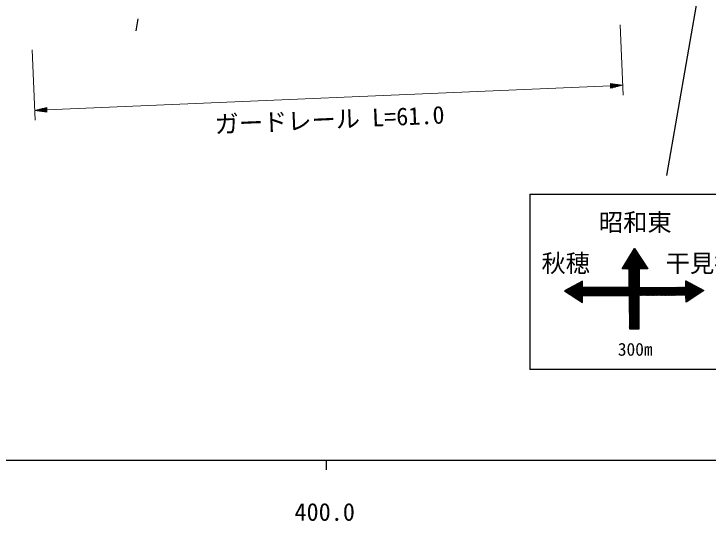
# Model space of a CAD drawing. Units: millimetres, scale not verified. Extents: x 40000 to 680000, y 20000 to 380000.
# Drawn here: x 435787 to 507386, y 198715 to 250981 of the extents above; entities that cross this region are included whole.
import ezdxf
from ezdxf.enums import TextEntityAlignment as Align

# ---------------------------------------------------------------- set-up
doc = ezdxf.new("R2010")
doc.units = ezdxf.units.MM
doc.header["$LTSCALE"] = 1000
for name, color, linetype, lineweight in [('M-BGD', 7, 'Continuous', 25), ('M-STR-HTXT', 7, 'Continuous', 13), ('M-STR-STRC', 7, 'Continuous', 25), ('M-TTL-BAND', 7, 'Continuous', 25)]:
    doc.layers.add(name, color=color, linetype=linetype, lineweight=lineweight)
doc.styles.add('ＭＳ ゴシック', font='')
doc.styles.get('ＭＳ ゴシック').set_extended_font_data('MS Gothic')

msp = doc.modelspace()

# ---------------------------------------------------------------- linework, layer by layer
at = {"layer": 'M-BGD'}
msp.add_line((448579, 250488), (448362, 249230), dxfattribs=at)
at = {"layer": 'M-STR-HTXT'}
for p, q in [((498301, 249847), (498609, 242621)), ((437665, 247264), (437973, 240038)), ((439180, 241090), (497317, 243567)), ((498566, 243620), (497307, 243817)), ((497307, 243817), (497328, 243317)), ((497558, 243778), (497309, 243767)), ((497311, 243717), (497810, 243738)), ((498062, 243699), (497313, 243667)), ((497315, 243617), (498314, 243660)), ((498566, 243620), (497317, 243567)), ((497319, 243517), (498318, 243560)), ((498071, 243499), (497321, 243467)), ((497324, 243417), (497823, 243438)), ((498566, 243620), (497328, 243317)), ((497575, 243378), (497326, 243367)), ((437931, 241037), (439169, 241340)), ((438921, 241279), (439171, 241290)), ((439190, 240840), (439169, 241340)), ((437931, 241037), (439180, 241090)), ((437931, 241037), (439190, 240840)), ((439177, 241140), (438178, 241098)), ((439182, 241040), (438183, 240998)), ((438426, 241158), (439175, 241190)), ((438435, 240958), (439184, 240990)), ((439173, 241240), (438674, 241219)), ((439186, 240940), (438686, 240919)), ((438938, 240880), (439188, 240890))]:
    msp.add_line(p, q, dxfattribs=at)
at = {"layer": 'M-STR-STRC'}
for p, q in [((511500, 282750), (503104, 234314)), ((488982, 232389), (488982, 214322)), ((498560, 224747), (500134, 226308)), ((498766, 225088), (500080, 226391)), ((498973, 225429), (500026, 226474)), ((499179, 225770), (499972, 226557)), ((499386, 226111), (499919, 226640)), ((501076, 224708), (499499, 226298)), ((501097, 224824), (499550, 226383)), ((499592, 226452), (499865, 226722)), ((500839, 225221), (499602, 226468)), ((500581, 225619), (499654, 226554)), ((500323, 226016), (499705, 226639)), ((500065, 226414), (499757, 226724)), ((499799, 226794), (499811, 226805)), ((498650, 224700), (500188, 226225)), ((498784, 224697), (500241, 226142)), ((498919, 224695), (500295, 226059)), ((499054, 224692), (500349, 225976)), ((500280, 224411), (499085, 225615)), ((500279, 224548), (499137, 225701)), ((499188, 224689), (500403, 225893)), ((500279, 224686), (499189, 225786)), ((500391, 224711), (499240, 225871)), ((499240, 224604), (500457, 225810)), ((499240, 224468), (500510, 225727)), ((499241, 224332), (500564, 225644)), ((499241, 224196), (500618, 225562)), ((500528, 224710), (499292, 225957)), ((500665, 224709), (499344, 226042)), ((500802, 224709), (499395, 226127)), ((500939, 224708), (499447, 226213)), ((498769, 224698), (498620, 224847)), ((498908, 224695), (498672, 224933)), ((499047, 224692), (498724, 225018)), ((499186, 224689), (498775, 225103)), ((500281, 223723), (498827, 225189)), ((500280, 223860), (498879, 225274)), ((500280, 223998), (498930, 225359)), ((500280, 224136), (498982, 225445)), ((500280, 224273), (499034, 225530)), ((499241, 224060), (500672, 225479)), ((499242, 223924), (500726, 225396)), ((499242, 223789), (500779, 225313)), ((500310, 224711), (500833, 225230)), ((500447, 224710), (500887, 225147)), ((500583, 224710), (500941, 225064)), ((500720, 224709), (500995, 224981)), ((500857, 224709), (501048, 224898)), ((498630, 224701), (498569, 224762)), ((500281, 223585), (499240, 224635)), ((500281, 223447), (499240, 224497)), ((500281, 223310), (499241, 224359)), ((500282, 223172), (499241, 224222)), ((499242, 223653), (500279, 224681)), ((499243, 223517), (500279, 224545)), ((499243, 223381), (500280, 224408)), ((499244, 223245), (500280, 224272)), ((499244, 223109), (500280, 224136)), ((500994, 224708), (501102, 224815)), ((501131, 224707), (501156, 224732)), ((494423, 223406), (493175, 222061)), ((494423, 223411), (494406, 223427)), ((500282, 223034), (499241, 224084)), ((500282, 222897), (499242, 223946)), ((500282, 222759), (499242, 223808)), ((500282, 222622), (499242, 223670)), ((500283, 222484), (499243, 223533)), ((500283, 222346), (499243, 223395)), ((499244, 222973), (500280, 224000)), ((499245, 222837), (500280, 223864)), ((499245, 222701), (500281, 223728)), ((499245, 222565), (500281, 223592)), ((499246, 222429), (500281, 223456)), ((505097, 223329), (505192, 223418)), ((505098, 223443), (505114, 223459)), ((505098, 223438), (506355, 222101)), ((493121, 222734), (492750, 222333)), ((493347, 222856), (492821, 222288)), ((493573, 222978), (492892, 222243)), ((493800, 223100), (492962, 222197)), ((494429, 221373), (493021, 222679)), ((494026, 223222), (493033, 222152)), ((494429, 221485), (493098, 222721)), ((494252, 223344), (493104, 222106)), ((494430, 221598), (493175, 222762)), ((494424, 223286), (493246, 222016)), ((494430, 221710), (493251, 222804)), ((494425, 223165), (493317, 221970)), ((494431, 221823), (493328, 222845)), ((494426, 223045), (493387, 221925)), ((494431, 221935), (493405, 222887)), ((494427, 222924), (493458, 221879)), ((494532, 221955), (493482, 222928)), ((494429, 222804), (493529, 221834)), ((494653, 221955), (493559, 222970)), ((494519, 222779), (493600, 221788)), ((494775, 221955), (493636, 223011)), ((494632, 222779), (493671, 221743)), ((494897, 221955), (493713, 223053)), ((494745, 222779), (493741, 221698)), ((495019, 221955), (493790, 223095)), ((494858, 222779), (493812, 221652)), ((495141, 221955), (493867, 223136)), ((494970, 222779), (493883, 221607)), ((495262, 221955), (493944, 223178)), ((495083, 222779), (493954, 221561)), ((494428, 222841), (494021, 223219)), ((494427, 222955), (494098, 223261)), ((494426, 223069), (494175, 223302)), ((494425, 223183), (494252, 223344)), ((494424, 223297), (494329, 223385)), ((495196, 222779), (494432, 221955)), ((495384, 221955), (494496, 222779)), ((495309, 222779), (494545, 221955)), ((495506, 221955), (494617, 222779)), ((495422, 222779), (494658, 221955)), ((495628, 221955), (494739, 222779)), ((495535, 222779), (494771, 221955)), ((495750, 221955), (494861, 222779)), ((495648, 222780), (494883, 221955)), ((495871, 221954), (494982, 222779)), ((495761, 222780), (494996, 221955)), ((495993, 221954), (495104, 222779)), ((495874, 222780), (495109, 221955)), ((495987, 222780), (495222, 221955)), ((496115, 221954), (495226, 222779)), ((496100, 222780), (495335, 221955)), ((496237, 221954), (495347, 222779)), ((496213, 222780), (495448, 221955)), ((496359, 221954), (495469, 222779)), ((496326, 222780), (495561, 221955)), ((496480, 221954), (495591, 222780)), ((496439, 222780), (495674, 221955)), ((496602, 221954), (495712, 222780)), ((496552, 222780), (495786, 221955)), ((496724, 221954), (495834, 222780)), ((496665, 222780), (495899, 221954)), ((496846, 221954), (495956, 222780)), ((496778, 222780), (496012, 221954)), ((496967, 221954), (496077, 222780)), ((496891, 222780), (496125, 221954)), ((497089, 221954), (496199, 222780)), ((497004, 222780), (496238, 221954)), ((497211, 221954), (496321, 222780)), ((497117, 222780), (496351, 221954)), ((497333, 221954), (496442, 222780)), ((497230, 222780), (496464, 221954)), ((497455, 221954), (496564, 222780)), ((497343, 222780), (496577, 221954)), ((497576, 221954), (496686, 222780)), ((497456, 222780), (496690, 221954)), ((497569, 222780), (496802, 221954)), ((497698, 221954), (496807, 222780)), ((497682, 222781), (496915, 221954)), ((497820, 221954), (496929, 222780)), ((497795, 222781), (497028, 221954)), ((497942, 221954), (497051, 222780)), ((497908, 222781), (497141, 221954)), ((498064, 221954), (497172, 222780)), ((498021, 222781), (497254, 221954)), ((498185, 221953), (497294, 222780)), ((498134, 222781), (497367, 221954)), ((498307, 221953), (497416, 222780)), ((498247, 222781), (497480, 221954)), ((498429, 221953), (497537, 222780)), ((498360, 222781), (497593, 221954)), ((498551, 221953), (497659, 222781)), ((498473, 222781), (497705, 221954)), ((498673, 221953), (497781, 222781)), ((498586, 222781), (497818, 221954)), ((498794, 221953), (497902, 222781)), ((498699, 222781), (497931, 221954)), ((498916, 221953), (498024, 222781)), ((498812, 222781), (498044, 221954)), ((499038, 221953), (498146, 222781)), ((498925, 222781), (498157, 221953)), ((499160, 221953), (498267, 222781)), ((499038, 222781), (498270, 221953)), ((499151, 222781), (498383, 221953)), ((499247, 221985), (498389, 222781)), ((499244, 222760), (498496, 221953)), ((499247, 222098), (498511, 222781)), ((499246, 222212), (498632, 222781)), ((499246, 222325), (498754, 222781)), ((499245, 222438), (498876, 222781)), ((499245, 222551), (498997, 222781)), ((499245, 222665), (499119, 222781)), ((499244, 222778), (499241, 222781)), ((500283, 222209), (499244, 223257)), ((500283, 222071), (499244, 223119)), ((500265, 221952), (499244, 222981)), ((500128, 221952), (499245, 222844)), ((499992, 221952), (499245, 222706)), ((499246, 222294), (500281, 223320)), ((499247, 222158), (500281, 223184)), ((499247, 222022), (500282, 223048)), ((499315, 221953), (500282, 222912)), ((499452, 221953), (500282, 222776)), ((500281, 222551), (500528, 222782)), ((500281, 222664), (500406, 222781)), ((500281, 222777), (500284, 222781)), ((500281, 222760), (501035, 221958)), ((500282, 222211), (500893, 222784)), ((500282, 222324), (500771, 222784)), ((500282, 222437), (500649, 222783)), ((500283, 221984), (501136, 222786)), ((500283, 222097), (501014, 222785)), ((500371, 221953), (501258, 222787)), ((500374, 222781), (501148, 221958)), ((500487, 222782), (501261, 221959)), ((500493, 221954), (501379, 222787)), ((500600, 222783), (501373, 221960)), ((500614, 221955), (501501, 222788)), ((500713, 222783), (501486, 221961)), ((500736, 221955), (501623, 222789)), ((500826, 222784), (501599, 221962)), ((500858, 221956), (501744, 222790)), ((500939, 222785), (501712, 221962)), ((500980, 221957), (501866, 222790)), ((501052, 222785), (501825, 221963)), ((501101, 221958), (501988, 222791)), ((501165, 222786), (501938, 221964)), ((501223, 221959), (502109, 222792)), ((501278, 222787), (502051, 221965)), ((501345, 221960), (502231, 222793)), ((501391, 222787), (502164, 221966)), ((501467, 221961), (502353, 222794)), ((501504, 222788), (502276, 221967)), ((501589, 221962), (502474, 222794)), ((501617, 222789), (502389, 221967)), ((501710, 221962), (502596, 222795)), ((501730, 222790), (502502, 221968)), ((501832, 221963), (502718, 222796)), ((501843, 222790), (502615, 221969)), ((501954, 221964), (502839, 222797)), ((501956, 222791), (502728, 221970)), ((502069, 222792), (502841, 221971)), ((502076, 221965), (502961, 222797)), ((502182, 222792), (502954, 221971)), ((502198, 221966), (503083, 222798)), ((502295, 222793), (503067, 221972)), ((502319, 221967), (503204, 222799)), ((502408, 222794), (503179, 221973)), ((502441, 221968), (503326, 222800)), ((502521, 222795), (503292, 221974)), ((502563, 221969), (503448, 222800)), ((502634, 222795), (503405, 221975)), ((502685, 221969), (503569, 222801)), ((502747, 222796), (503518, 221975)), ((502806, 221970), (503691, 222802)), ((502860, 222797), (503631, 221976)), ((502928, 221971), (503813, 222803)), ((502973, 222797), (503744, 221977)), ((503050, 221972), (503934, 222803)), ((503086, 222798), (503857, 221978)), ((503172, 221973), (504056, 222804)), ((503199, 222799), (503970, 221979)), ((503294, 221974), (504178, 222805)), ((503312, 222799), (504082, 221980)), ((503415, 221975), (504299, 222806)), ((503424, 222800), (504195, 221980)), ((503537, 221976), (504421, 222806)), ((503537, 222801), (504308, 221981)), ((503650, 222802), (504421, 221982)), ((503659, 221976), (504542, 222807)), ((503763, 222802), (504534, 221983)), ((503781, 221977), (504664, 222808)), ((503876, 222803), (504647, 221984)), ((503903, 221978), (504786, 222809)), ((503989, 222804), (504760, 221984)), ((504024, 221979), (504907, 222809)), ((504102, 222804), (504873, 221985)), ((504146, 221980), (505029, 222810)), ((504215, 222805), (504986, 221986)), ((504268, 221981), (505578, 223213)), ((504328, 222806), (505098, 221987)), ((504390, 221982), (505655, 223172)), ((504441, 222807), (505579, 221596)), ((504512, 221983), (505732, 223131)), ((504554, 222807), (505650, 221642)), ((504633, 221983), (505810, 223090)), ((504667, 222808), (505720, 221688)), ((504755, 221984), (505887, 223048)), ((504780, 222809), (505791, 221734)), ((504877, 221985), (505964, 223007)), ((504893, 222809), (505861, 221780)), ((504999, 221986), (506041, 222966)), ((505006, 222810), (505932, 221826)), ((505096, 222987), (505423, 223295)), ((505096, 222873), (505501, 223254)), ((505096, 222956), (506073, 221918)), ((505096, 222835), (506002, 221872)), ((505097, 223215), (505269, 223377)), ((505097, 223101), (505346, 223336)), ((505097, 223318), (506284, 222055)), ((505097, 223197), (506214, 222009)), ((505097, 223076), (506143, 221963)), ((505099, 221967), (506119, 222925)), ((505101, 221855), (506196, 222884)), ((505102, 221742), (506273, 222843)), ((505103, 221630), (506350, 222802)), ((505104, 221517), (506428, 222761)), ((505105, 221405), (506505, 222720)), ((505107, 221292), (506582, 222679)), ((505269, 223376), (506425, 222147)), ((505496, 223256), (506496, 222193)), ((505723, 223136), (506566, 222239)), ((505950, 223015), (506637, 222285)), ((506177, 222895), (506707, 222330)), ((506404, 222774), (506778, 222376)), ((492669, 222489), (492608, 222424)), ((492863, 222261), (492636, 222472)), ((492895, 222612), (492679, 222379)), ((493257, 222008), (492713, 222513)), ((493651, 221756), (492790, 222555)), ((494045, 221503), (492867, 222596)), ((494428, 221261), (492944, 222638)), ((499245, 222639), (498609, 221953)), ((499245, 222518), (498721, 221953)), ((499246, 222397), (498834, 221953)), ((499246, 222275), (498947, 221953)), ((499246, 222154), (499060, 221953)), ((499247, 222033), (499173, 221953)), ((499856, 221953), (499245, 222568)), ((499719, 221953), (499246, 222430)), ((499583, 221953), (499246, 222292)), ((499446, 221953), (499247, 222154)), ((499310, 221953), (499247, 222017)), ((499590, 221953), (500282, 222640)), ((499727, 221953), (500282, 222503)), ((499864, 221953), (500283, 222367)), ((500002, 221952), (500283, 222231)), ((500139, 221952), (500283, 222095)), ((500276, 221952), (500283, 221959)), ((500281, 222638), (500922, 221957)), ((500281, 222517), (500809, 221956)), ((500282, 222396), (500696, 221955)), ((500282, 222275), (500583, 221954)), ((500283, 222153), (500470, 221954)), ((500283, 222032), (500357, 221953)), ((505099, 221986), (505509, 221551)), ((505488, 221537), (506659, 222638)), ((505881, 221793), (506737, 222597)), ((506273, 222048), (506814, 222556)), ((506631, 222654), (506848, 222422)), ((506666, 222303), (506891, 222515)), ((506858, 222533), (506919, 222468)), ((494431, 221954), (494025, 221516)), ((494431, 221832), (494095, 221471)), ((494430, 221710), (494166, 221425)), ((494430, 221587), (494237, 221380)), ((494429, 221465), (494308, 221334)), ((494429, 221343), (494379, 221289)), ((499247, 221896), (499304, 221953)), ((500284, 220892), (499247, 221929)), ((499248, 221755), (499445, 221952)), ((500284, 220750), (499248, 221786)), ((499249, 221615), (499587, 221952)), ((500284, 220609), (499249, 221644)), ((499250, 221474), (499728, 221952)), ((500284, 220467), (499250, 221502)), ((499251, 221334), (499870, 221952)), ((500284, 220326), (499251, 221359)), ((499252, 221193), (500011, 221952)), ((499253, 221053), (500152, 221952)), ((499254, 220912), (500283, 221942)), ((499255, 220772), (500283, 221800)), ((499256, 220631), (500284, 221659)), ((499257, 220491), (500284, 221518)), ((499258, 220351), (500284, 221376)), ((500284, 221033), (499365, 221952)), ((500284, 221175), (499507, 221952)), ((500284, 221317), (499648, 221952)), ((500284, 221458), (499790, 221952)), ((500284, 221600), (499931, 221952)), ((500283, 221741), (500072, 221952)), ((500283, 221883), (500214, 221952)), ((505100, 221864), (505438, 221505)), ((505102, 221741), (505368, 221459)), ((505103, 221619), (505297, 221413)), ((505104, 221497), (505227, 221367)), ((505106, 221375), (505156, 221321)), ((500285, 220184), (499252, 221217)), ((500285, 220043), (499253, 221074)), ((500285, 219901), (499254, 220932)), ((500285, 219760), (499255, 220790)), ((500285, 219618), (499256, 220647)), ((499259, 220210), (500284, 221235)), ((499260, 220070), (500284, 221094)), ((499261, 219929), (500284, 220952)), ((499262, 219789), (500284, 220811)), ((499263, 219648), (500284, 220670)), ((499264, 219508), (500284, 220528)), ((500285, 219477), (499257, 220505)), ((500285, 219335), (499258, 220362)), ((500285, 219193), (499259, 220220)), ((500285, 219052), (499260, 220078)), ((500286, 218910), (499261, 219935)), ((499265, 219367), (500284, 220387)), ((499266, 219227), (500285, 220246)), ((499266, 219086), (500285, 220104)), ((499267, 218946), (500285, 219963)), ((499268, 218805), (500285, 219822)), ((500286, 218769), (499262, 219793)), ((500286, 218627), (499263, 219650)), ((500239, 218532), (499264, 219508)), ((500098, 218532), (499265, 219366)), ((499957, 218532), (499266, 219223)), ((499269, 218665), (500285, 219680)), ((499278, 218532), (500285, 219539)), ((499420, 218532), (500285, 219398)), ((499561, 218532), (500285, 219256)), ((499702, 218532), (500285, 219115)), ((499815, 218532), (499267, 219081)), ((499674, 218532), (499267, 218938)), ((499532, 218532), (499268, 218796)), ((499391, 218532), (499269, 218654)), ((499844, 218532), (500285, 218974)), ((499985, 218532), (500286, 218833)), ((500127, 218532), (500286, 218691)), ((500268, 218532), (500286, 218550))]:
    msp.add_line(p, q, dxfattribs=at)
msp.add_lwpolyline([(488982, 232389), (511042, 232389), (511042, 214322), (488982, 214322)], dxfattribs=at)
for points in [[(499240, 224688), (498533, 224703), (499808, 226809), (501172, 224707), (500279, 224711), (500283, 221952), (499247, 221953)], [(494429, 222779), (494423, 223436), (492581, 222442), (494428, 221257), (494431, 221955), (499247, 221953), (499244, 222781)], [(505096, 222811), (505098, 223468), (506946, 222486), (505107, 221289), (505099, 221987), (500283, 221952), (500281, 222781)], [(500283, 221952), (499381, 221952), (499247, 221953), (499270, 218532), (499281, 218532), (500286, 218532)]]:
    msp.add_lwpolyline(points, close=True, dxfattribs=at)
at = {"layer": 'M-TTL-BAND'}
for p, q in [((40000, 205000), (579000, 205000)), ((468000, 205000), (468000, 204000))]:
    msp.add_line(p, q, dxfattribs=at)

# ---------------------------------------------------------------- texts
at = {"layer": 'M-STR-HTXT', "style": 'ＭＳ ゴシック'}
msp.add_text('ガードレール L=61.0', height=1833, rotation=2.44, dxfattribs=at).set_placement((468406, 238632), align=Align.BOTTOM_CENTER)
at = {"layer": 'M-STR-STRC', "style": 'ＭＳ ゴシック'}
for s, height, p in [('昭和東', 1833, (499875, 228038)), ('秋穂', 1833, (492699, 223815)), ('干見折', 1833, (506764, 223815)), ('300m', 1320, (499868, 215361))]:
    msp.add_text(s, height=height, dxfattribs=at).set_placement(p, align=Align.BOTTOM_CENTER)
at = {"layer": 'M-TTL-BAND', "style": 'ＭＳ ゴシック'}
msp.add_text('400.0', height=1833, dxfattribs=at).set_placement((467844, 198195), align=Align.BOTTOM_CENTER)

doc.saveas('drawing.dxf')
